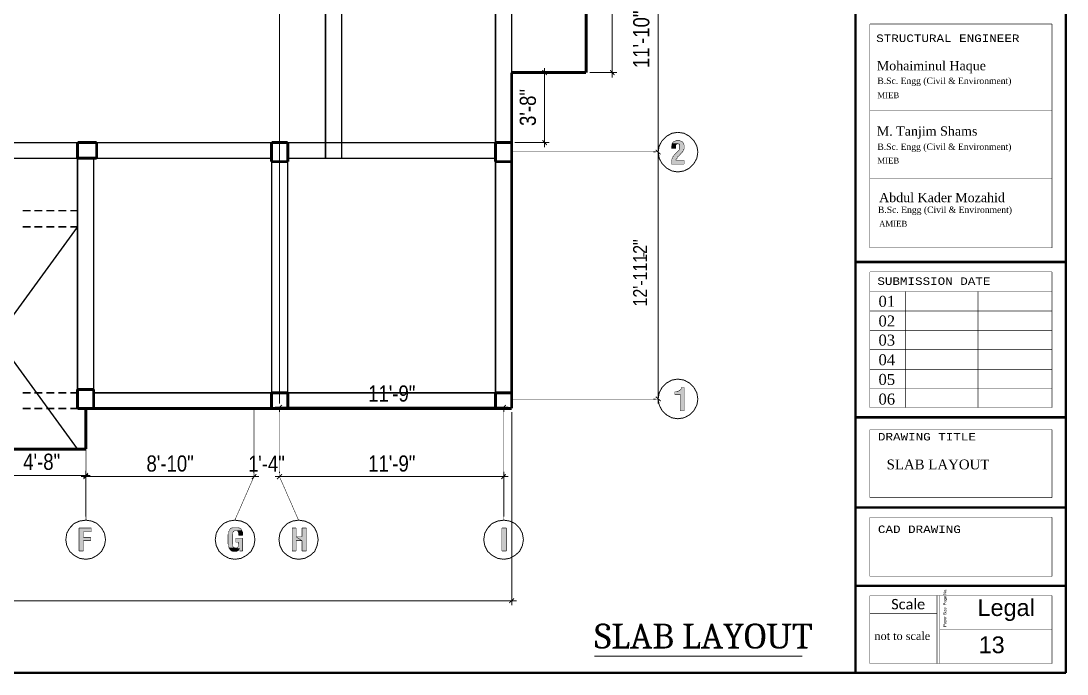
# Model space of a CAD drawing. Header units: millimetres. Extents: x 5 to 350, y 3 to 213.
# Drawn here: x 169.7 to 350.5, y 2.9 to 115.9 of the extents above; entities that cross this region are included whole.
import ezdxf

# ---------------------------------------------------------------- set-up
doc = ezdxf.new("R2010")
doc.units = ezdxf.units.MM
for name, color, linetype in [('H', 251, 'Continuous'), ('P', 255, 'Continuous'), ('T', 255, 'Continuous')]:
    doc.layers.add(name, color=color, linetype=linetype)
doc.styles.get("Standard").update_dxf_attribs({"font": 'arial.ttf'})

msp = doc.modelspace()

# ---------------------------------------------------------------- hatches: boundary and pattern name
at = {"layer": 'H', "linetype": 'Continuous'}
for points in [[(282.116, 91.105), (282.116, 91.616), (282.187, 91.687), (282.187, 91.952), (282.275, 92.11), (282.363, 92.198), (282.363, 92.375), (282.54, 92.534), (282.54, 92.622), (283.457, 93.557), (283.457, 93.645), (283.545, 93.733), (283.545, 94.403), (283.457, 94.492), (283.457, 94.58), (283.386, 94.58), (283.21, 94.65), (282.275, 94.65), (282.275, 94.738), (282.363, 94.827), (282.363, 94.915), (282.452, 94.915), (282.61, 95.074), (282.787, 95.074), (282.875, 95.162), (283.545, 95.162), (283.722, 95.074), (283.88, 95.074), (284.145, 94.827), (284.145, 94.738), (284.233, 94.65), (284.233, 94.58), (284.304, 94.492), (284.304, 93.733), (284.233, 93.645), (284.233, 93.557), (284.145, 93.468), (284.145, 93.38), (284.057, 93.31), (284.057, 93.222), (283.633, 92.798), (283.633, 92.71), (283.545, 92.71), (283.457, 92.534), (283.298, 92.463), (283.122, 92.287), (283.122, 92.11), (283.034, 92.04), (282.963, 92.04), (282.963, 91.952), (282.875, 91.863), (282.875, 91.775), (284.304, 91.775), (284.304, 91.105), (282.116, 91.105)], [(282.116, 93.804), (282.116, 94.227), (282.187, 94.315), (282.187, 94.58), (282.275, 94.65), (283.21, 94.65), (283.122, 94.58), (283.034, 94.58), (282.875, 94.403), (282.875, 93.804), (282.116, 93.804)], [(283.633, 48.436), (283.633, 51.312), (282.698, 51.312), (282.698, 51.735), (282.963, 51.735), (283.122, 51.823), (283.298, 51.823), (283.386, 51.894), (283.457, 51.894), (283.457, 51.982), (283.545, 51.982), (283.81, 52.246), (283.81, 52.493), (284.304, 52.493), (284.304, 48.436), (283.633, 48.436)], [(179.74, 24.218), (179.74, 28.187), (181.857, 28.187), (181.857, 27.517), (180.516, 27.517), (180.516, 26.582), (181.786, 26.582), (181.786, 26), (180.516, 26), (180.516, 24.218), (179.74, 24.218)], [(205.652, 24.73), (205.652, 24.888), (205.564, 24.977), (205.564, 25.312), (205.493, 25.4), (205.493, 27.093), (205.564, 27.182), (205.564, 27.517), (205.652, 27.605), (205.652, 27.693), (205.74, 27.764), (205.74, 27.852), (205.828, 27.94), (205.828, 28.028), (205.916, 28.028), (206.075, 28.187), (206.252, 28.187), (206.34, 28.275), (207.257, 28.275), (207.345, 28.187), (207.522, 28.187), (207.68, 28.028), (207.768, 28.028), (207.768, 27.94), (207.857, 27.852), (207.857, 27.764), (206.834, 27.693), (206.587, 27.693), (206.498, 27.605), (206.41, 27.605), (206.41, 27.517), (206.34, 27.428), (206.34, 27.182), (206.252, 27.005), (206.252, 25.4), (206.34, 25.312), (206.34, 24.977), (206.498, 24.8), (206.587, 24.8), (206.675, 24.73), (205.652, 24.73)], [(207.345, 26.917), (207.345, 27.34), (207.257, 27.428), (207.257, 27.517), (207.186, 27.517), (207.186, 27.605), (207.098, 27.693), (206.834, 27.693), (207.857, 27.764), (207.945, 27.693), (207.945, 27.605), (208.033, 27.517), (208.033, 26.917), (207.345, 26.917)], [(216.57, 24.218), (216.57, 28.187), (217.258, 28.187), (217.258, 26.67), (218.264, 26), (217.258, 26), (217.258, 24.218), (216.57, 24.218)], [(218.264, 24.218), (218.264, 26), (217.258, 26.67), (218.264, 26.67), (218.264, 28.187), (219.04, 28.187), (219.04, 24.218), (218.264, 24.218)], [(252.818, 24.218), (252.818, 28.187), (253.577, 28.187), (253.577, 24.218), (252.818, 24.218)], [(207.522, 24.218), (207.522, 24.642), (205.652, 24.73), (207.01, 24.73), (207.257, 24.977), (207.257, 25.224), (207.345, 25.4), (207.345, 25.735), (206.834, 25.735), (206.834, 26.423), (208.033, 26.423), (208.033, 24.218), (207.522, 24.218)], [(206.34, 24.13), (206.163, 24.218), (206.075, 24.218), (205.987, 24.306), (205.916, 24.306), (205.916, 24.377), (205.74, 24.553), (205.74, 24.642), (205.652, 24.73), (207.522, 24.642), (207.345, 24.465), (207.345, 24.377), (207.186, 24.218), (207.098, 24.218), (207.01, 24.13), (206.34, 24.13)]]:
    msp.add_hatch(color=256, dxfattribs=at).paths.add_polyline_path(points)

# ---------------------------------------------------------------- linework, layer by layer
at = {"layer": 'P'}
for points, const_width in [([(313.937, 3.14), (313.937, 212.513)], 0.423), ([(313.937, 3.14), (313.937, 212.513)], 0.423), ([(350.273, 212.513), (350.273, 3.14)], 0.423), ([(350.273, 212.513), (350.273, 3.14)], 0.423), ([(214.383, 49.706), (214.383, 191.258)], 0.169), ([(313.937, 3.14), (313.937, 185.085)], 0.085), ([(313.937, 3.14), (313.937, 185.085)], 0.085), ([(350.273, 185.085), (350.273, 3.14)], 0.085), ([(350.273, 185.085), (350.273, 3.14)], 0.085), ([(222.338, 133.262), (222.338, 92.11)], 0.254), ([(225.125, 133.262), (225.125, 92.11)], 0.254), ([(267.37, 131.904), (267.37, 106.927)], 0.508), ([(271.868, 132.68), (271.868, 106.08)], 0.169), ([(279.823, 92.375), (279.823, 133.015)], 0.169), ([(251.707, 94.827), (251.707, 130.563)], 0.254), ([(254.512, 94.827), (254.512, 130.563)], 0.254), ([(347.892, 115.323), (316.406, 115.323)], 0.085), ([(316.406, 115.323), (347.892, 115.323)], 0.085), ([(316.406, 76.623), (316.406, 115.323)], 0.085), ([(316.406, 76.623), (316.406, 115.323)], 0.085), ([(316.406, 76.623), (316.406, 115.323)], 0.085), ([(347.892, 115.323), (347.892, 115.323)], 0.085), ([(347.892, 76.623), (347.892, 115.323)], 0.085), ([(347.892, 76.623), (347.892, 115.323)], 0.085), ([(347.892, 115.323), (347.892, 76.623)], 0.085), ([(267.37, 106.927), (254.512, 106.927)], 0.508), ([(254.512, 106.927), (254.512, 48.86)], 0.508), ([(255.023, 106.927), (261.02, 106.927)], 0.169), ([(260.597, 106.504), (259.838, 107.35)], 0.169), ([(260.174, 93.98), (260.174, 107.703)], 0.169), ([(267.97, 106.927), (272.715, 106.927)], 0.169), ([(271.533, 107.35), (272.292, 106.504)], 0.169), ([(347.892, 100.418), (316.406, 100.418)], 0.085), ([(281.27, 95.92), (280.494, 95.162)], 0.169), ([(282.187, 96.432), (281.27, 95.92)], 0.169), ([(283.21, 96.608), (282.187, 96.432)], 0.169), ([(284.304, 96.432), (283.21, 96.608)], 0.169), ([(285.238, 95.92), (284.304, 96.432)], 0.169), ([(285.997, 95.162), (285.238, 95.92)], 0.169), ([(151.553, 94.827), (179.493, 94.827)], 0.254), ([(179.493, 92.11), (179.493, 94.827)], 0.508), ([(179.493, 94.827), (182.792, 94.827)], 0.508), ([(182.792, 94.827), (182.792, 92.11)], 0.508), ([(182.792, 94.827), (213.025, 94.827)], 0.254), ([(213.025, 94.827), (215.812, 94.827)], 0.508), ([(213.025, 91.528), (213.025, 94.827)], 0.508), ([(213.025, 94.827), (213.025, 94.827)], 0.508), ([(215.812, 94.827), (215.812, 91.528)], 0.508), ([(215.812, 94.827), (251.707, 94.827)], 0.254), ([(251.707, 94.827), (254.512, 94.827)], 0.508), ([(251.707, 91.528), (251.707, 94.827)], 0.508), ([(251.707, 94.827), (251.707, 94.827)], 0.508), ([(254.512, 94.827), (254.512, 91.528)], 0.508), ([(255.023, 94.827), (261.02, 94.827)], 0.169), ([(259.838, 95.25), (260.597, 94.403)], 0.169), ([(280, 94.227), (279.823, 93.222)], 0.169), ([(279.823, 49.706), (279.823, 93.98)], 0.169), ([(280.494, 95.162), (280, 94.227)], 0.169), ([(282.187, 94.315), (282.116, 94.227)], 0.085), ([(282.116, 94.227), (282.116, 94.068)], 0.085), ([(282.116, 94.068), (282.116, 93.98)], 0.085), ([(282.116, 93.98), (282.116, 93.892)], 0.085), ([(282.275, 94.65), (282.187, 94.58)], 0.085), ([(282.187, 94.58), (282.187, 94.403)], 0.085), ([(282.187, 94.403), (282.187, 94.315)], 0.085), ([(282.363, 94.827), (282.275, 94.738)], 0.085), ([(282.275, 94.738), (282.275, 94.65)], 0.085), ([(283.21, 94.65), (282.275, 94.65)], 0.085), ([(282.275, 94.65), (283.21, 94.65)], 0.085), ([(282.452, 94.915), (282.363, 94.915)], 0.085), ([(282.363, 94.915), (282.363, 94.827)], 0.085), ([(282.54, 95.003), (282.452, 94.915)], 0.085), ([(282.61, 95.074), (282.54, 95.003)], 0.085), ([(282.698, 95.074), (282.61, 95.074)], 0.085), ([(282.787, 95.074), (282.698, 95.074)], 0.085), ([(282.875, 95.162), (282.787, 95.074)], 0.085), ([(283.034, 95.162), (282.875, 95.162)], 0.085), ([(282.875, 94.403), (282.963, 94.492)], 0.085), ([(282.875, 94.315), (282.875, 94.403)], 0.085), ([(282.875, 94.227), (282.875, 94.315)], 0.085), ([(282.875, 94.068), (282.875, 94.227)], 0.085), ([(282.875, 93.98), (282.875, 94.068)], 0.085), ([(282.875, 93.892), (282.875, 93.98)], 0.085), ([(282.963, 94.492), (283.034, 94.58)], 0.085), ([(283.122, 95.162), (283.034, 95.162)], 0.085), ([(283.034, 94.58), (283.122, 94.58)], 0.085), ([(283.21, 95.162), (283.122, 95.162)], 0.085), ([(283.122, 94.58), (283.21, 94.65)], 0.085), ([(283.386, 95.162), (283.21, 95.162)], 0.085), ([(283.21, 94.65), (283.386, 94.58)], 0.085), ([(283.457, 95.162), (283.386, 95.162)], 0.085), ([(283.386, 94.58), (283.457, 94.58)], 0.085), ([(283.545, 95.162), (283.457, 95.162)], 0.085), ([(283.457, 94.58), (283.457, 94.492)], 0.085), ([(283.457, 94.492), (283.545, 94.403)], 0.085), ([(283.722, 95.074), (283.545, 95.162)], 0.085), ([(283.545, 94.403), (283.545, 94.315)], 0.085), ([(283.545, 94.315), (283.545, 94.227)], 0.085), ([(283.545, 94.227), (283.545, 94.156)], 0.085), ([(283.545, 94.156), (283.545, 93.98)], 0.085), ([(283.545, 93.98), (283.545, 93.892)], 0.085), ([(283.81, 95.074), (283.722, 95.074)], 0.085), ([(283.88, 95.074), (283.81, 95.074)], 0.085), ([(283.968, 95.003), (283.88, 95.074)], 0.085), ([(284.057, 94.915), (283.968, 95.003)], 0.085), ([(284.145, 94.827), (284.057, 94.915)], 0.085), ([(284.145, 94.738), (284.145, 94.827)], 0.085), ([(284.233, 94.65), (284.145, 94.738)], 0.085), ([(284.233, 94.58), (284.233, 94.65)], 0.085), ([(284.304, 94.492), (284.233, 94.58)], 0.085), ([(284.304, 94.403), (284.304, 94.492)], 0.085), ([(284.304, 94.315), (284.304, 94.403)], 0.085), ([(284.304, 94.156), (284.304, 94.315)], 0.085), ([(284.304, 94.068), (284.304, 94.156)], 0.085), ([(284.304, 93.892), (284.304, 94.068)], 0.085), ([(286.508, 94.227), (285.997, 95.162)], 0.169), ([(286.685, 93.222), (286.508, 94.227)], 0.169), ([(151.553, 92.11), (179.493, 92.11)], 0.254), ([(182.792, 92.11), (179.493, 92.11)], 0.508), ([(179.493, 92.11), (179.493, 92.11)], 0.508), ([(179.493, 52.158), (179.493, 92.11)], 0.254), ([(182.28, 52.158), (182.28, 92.11)], 0.254), ([(182.792, 92.11), (213.025, 92.11)], 0.254), ([(215.812, 92.11), (251.707, 92.11)], 0.254), ([(254.512, 93.222), (279.912, 93.222)], 0.085), ([(279.312, 93.222), (278.977, 93.222)], 0.169), ([(279.4, 93.222), (278.977, 93.222)], 0.169), ([(280.247, 92.798), (279.4, 93.557)], 0.169), ([(279.4, 93.557), (280.247, 92.798)], 0.169), ([(279.823, 93.222), (280, 92.11)], 0.169), ([(282.116, 93.892), (282.116, 93.804)], 0.085), ([(282.116, 93.804), (282.875, 93.804)], 0.085), ([(282.363, 92.198), (282.275, 92.11)], 0.085), ([(282.452, 92.463), (282.363, 92.375)], 0.085), ([(282.363, 92.375), (282.363, 92.198)], 0.085), ([(282.54, 92.534), (282.452, 92.463)], 0.085), ([(282.61, 92.71), (282.54, 92.622)], 0.085), ([(282.54, 92.622), (282.54, 92.534)], 0.085), ([(282.698, 92.798), (282.61, 92.71)], 0.085), ([(282.787, 92.886), (282.698, 92.798)], 0.085), ([(282.875, 92.957), (282.787, 92.886)], 0.085), ([(282.875, 93.804), (282.875, 93.892)], 0.085), ([(282.963, 93.045), (282.875, 92.957)], 0.085), ([(283.034, 93.133), (282.963, 93.045)], 0.085), ([(283.122, 93.222), (283.034, 93.133)], 0.085), ([(283.21, 93.31), (283.122, 93.222)], 0.085), ([(283.122, 92.287), (283.21, 92.375)], 0.085), ([(283.122, 92.11), (283.122, 92.287)], 0.085), ([(283.298, 93.38), (283.21, 93.31)], 0.085), ([(283.21, 92.375), (283.298, 92.463)], 0.085), ([(283.386, 93.468), (283.298, 93.38)], 0.085), ([(283.298, 92.463), (283.457, 92.534)], 0.085), ([(283.457, 93.557), (283.386, 93.468)], 0.085), ([(283.545, 93.733), (283.457, 93.645)], 0.085), ([(283.457, 93.645), (283.457, 93.557)], 0.085), ([(283.457, 92.534), (283.545, 92.71)], 0.085), ([(283.545, 93.892), (283.545, 93.804)], 0.085), ([(283.545, 93.804), (283.545, 93.733)], 0.085), ([(283.545, 92.71), (283.633, 92.71)], 0.085), ([(283.633, 92.798), (283.722, 92.886)], 0.085), ([(283.633, 92.71), (283.633, 92.798)], 0.085), ([(283.722, 92.886), (283.81, 92.957)], 0.085), ([(283.81, 92.957), (283.88, 93.045)], 0.085), ([(283.88, 93.045), (283.968, 93.133)], 0.085), ([(283.968, 93.133), (284.057, 93.222)], 0.085), ([(284.057, 93.31), (284.145, 93.38)], 0.085), ([(284.057, 93.222), (284.057, 93.31)], 0.085), ([(284.145, 93.468), (284.233, 93.557)], 0.085), ([(284.145, 93.38), (284.145, 93.468)], 0.085), ([(284.233, 93.645), (284.304, 93.733)], 0.085), ([(284.233, 93.557), (284.233, 93.645)], 0.085), ([(284.304, 93.804), (284.304, 93.892)], 0.085), ([(284.304, 93.733), (284.304, 93.804)], 0.085), ([(286.508, 92.11), (286.685, 93.222)], 0.169), ([(286.685, 93.222), (286.685, 93.222)], 0.169), ([(215.812, 91.528), (213.025, 91.528)], 0.508), ([(213.025, 51.558), (213.025, 91.528)], 0.254), ([(215.812, 51.558), (215.812, 91.528)], 0.254), ([(254.512, 91.528), (251.707, 91.528)], 0.508), ([(251.707, 51.558), (251.707, 91.528)], 0.254), ([(254.512, 51.558), (254.512, 91.528)], 0.254), ([(280, 92.11), (280.494, 91.193)], 0.169), ([(280.494, 91.193), (281.27, 90.417)], 0.169), ([(281.27, 90.417), (282.187, 89.923)], 0.169), ([(282.187, 91.687), (282.116, 91.616)], 0.085), ([(282.116, 91.616), (282.116, 91.44)], 0.085), ([(282.116, 91.44), (282.116, 91.352)], 0.085), ([(282.116, 91.352), (282.116, 91.264)], 0.085), ([(282.116, 91.264), (282.116, 91.193)], 0.085), ([(282.116, 91.193), (282.116, 91.105)], 0.085), ([(282.116, 91.105), (284.304, 91.105)], 0.085), ([(282.275, 92.11), (282.187, 91.952)], 0.085), ([(282.187, 91.952), (282.187, 91.863)], 0.085), ([(282.187, 91.863), (282.187, 91.775)], 0.085), ([(282.187, 91.775), (282.187, 91.687)], 0.085), ([(282.875, 91.863), (282.963, 91.952)], 0.085), ([(282.875, 91.775), (282.875, 91.863)], 0.085), ([(284.304, 91.775), (282.875, 91.775)], 0.085), ([(282.963, 91.952), (282.963, 92.04)], 0.085), ([(282.963, 92.04), (283.034, 92.04)], 0.085), ([(283.034, 92.04), (283.122, 92.11)], 0.085), ([(284.304, 89.923), (285.238, 90.417)], 0.169), ([(284.304, 91.105), (284.304, 91.775)], 0.085), ([(285.238, 90.417), (285.997, 91.193)], 0.169), ([(285.997, 91.193), (286.508, 92.11)], 0.169), ([(282.187, 89.923), (283.21, 89.747)], 0.169), ([(283.21, 89.747), (284.304, 89.923)], 0.169), ([(347.892, 88.565), (316.406, 88.565)], 0.085), ([(170.004, 83.062), (171.362, 83.062)], 0.254), ([(172.05, 83.062), (173.39, 83.062)], 0.254), ([(174.078, 83.062), (175.507, 83.062)], 0.254), ([(176.195, 83.062), (177.553, 83.062)], 0.254), ([(178.223, 83.062), (179.493, 83.062)], 0.254), ([(151.553, 80.257), (179.493, 41.822)], 0.254), ([(179.493, 80.257), (151.553, 41.822)], 0.254), ([(170.004, 80.257), (171.362, 80.257)], 0.254), ([(172.05, 80.257), (173.39, 80.257)], 0.254), ([(174.078, 80.257), (175.507, 80.257)], 0.254), ([(176.195, 80.257), (177.553, 80.257)], 0.254), ([(178.223, 80.257), (179.493, 80.257)], 0.254), ([(277.372, 75.106), (277.372, 75.865)], 0.169), ([(347.892, 76.623), (316.406, 76.623)], 0.085), ([(316.406, 76.623), (347.892, 76.623)], 0.085), ([(347.892, 76.623), (316.406, 76.623)], 0.085), ([(347.892, 76.623), (316.406, 76.623)], 0.085), ([(316.406, 76.623), (347.892, 76.623)], 0.085), ([(347.892, 76.623), (316.406, 76.623)], 0.085), ([(316.406, 76.623), (347.892, 76.623)], 0.085), ([(347.892, 76.623), (316.406, 76.623)], 0.085), ([(347.892, 76.623), (316.406, 76.623)], 0.085), ([(316.406, 76.623), (347.892, 76.623)], 0.085), ([(347.892, 76.623), (316.406, 76.623)], 0.085), ([(316.406, 76.623), (347.892, 76.623)], 0.085), ([(347.892, 76.623), (316.406, 76.623)], 0.085), ([(347.892, 76.623), (316.406, 76.623)], 0.085), ([(316.406, 76.623), (347.892, 76.623)], 0.085), ([(347.892, 76.623), (347.892, 76.623)], 0.085), ([(347.892, 76.623), (347.892, 76.623)], 0.085), ([(313.937, 74.172), (350.273, 74.172)], 0.423), ([(316.406, 49.018), (316.406, 72.478)], 0.085), ([(316.406, 72.478), (347.892, 72.478)], 0.085), ([(347.892, 72.478), (347.892, 49.018)], 0.085), ([(347.892, 72.478), (347.892, 72.478)], 0.085), ([(347.892, 69.092), (316.406, 69.092)], 0.085), ([(347.892, 69.092), (316.406, 69.092)], 0.085), ([(322.58, 69.092), (322.58, 49.018)], 0.085), ([(335.104, 69.092), (335.104, 49.018)], 0.085), ([(347.892, 65.705), (316.406, 65.705)], 0.085), ([(347.892, 62.318), (316.406, 62.318)], 0.085), ([(347.892, 59.02), (316.406, 59.02)], 0.085), ([(347.892, 55.633), (316.406, 55.633)], 0.085), ([(280.494, 52.493), (280, 51.558)], 0.169), ([(281.27, 53.252), (280.494, 52.493)], 0.169), ([(282.187, 53.763), (281.27, 53.252)], 0.169), ([(283.21, 53.94), (282.187, 53.763)], 0.169), ([(284.304, 53.763), (283.21, 53.94)], 0.169), ([(284.304, 52.493), (283.81, 52.493)], 0.085), ([(283.81, 52.493), (283.81, 52.317)], 0.085), ([(285.238, 53.252), (284.304, 53.763)], 0.169), ([(284.304, 48.436), (284.304, 52.493)], 0.085), ([(285.997, 52.493), (285.238, 53.252)], 0.169), ([(286.508, 51.558), (285.997, 52.493)], 0.169), ([(170.004, 51.558), (171.362, 51.558)], 0.254), ([(172.05, 51.558), (173.39, 51.558)], 0.254), ([(174.078, 51.558), (175.507, 51.558)], 0.254), ([(176.195, 51.558), (177.553, 51.558)], 0.254), ([(178.223, 51.558), (179.493, 51.558)], 0.254), ([(182.28, 52.158), (179.493, 52.158)], 0.508), ([(179.493, 52.158), (179.493, 48.86)], 0.508), ([(182.28, 48.86), (182.28, 52.158)], 0.508), ([(182.28, 51.558), (213.025, 51.558)], 0.254), ([(215.812, 51.558), (213.025, 51.558)], 0.508), ([(213.025, 51.558), (213.025, 48.86)], 0.508), ([(215.812, 48.86), (215.812, 51.558)], 0.508), ([(215.812, 51.558), (251.707, 51.558)], 0.254), ([(254.512, 51.558), (251.707, 51.558)], 0.508), ([(251.707, 51.558), (251.707, 48.86)], 0.508), ([(254.512, 48.86), (254.512, 51.558)], 0.508), ([(279.4, 50.888), (280.247, 50.13)], 0.169), ([(280, 51.558), (279.823, 50.465)], 0.169), ([(282.875, 51.735), (282.698, 51.735)], 0.085), ([(282.698, 51.735), (282.698, 51.312)], 0.085), ([(282.698, 51.312), (283.633, 51.312)], 0.085), ([(282.963, 51.735), (282.875, 51.735)], 0.085), ([(283.122, 51.823), (282.963, 51.735)], 0.085), ([(283.21, 51.823), (283.122, 51.823)], 0.085), ([(283.298, 51.823), (283.21, 51.823)], 0.085), ([(283.386, 51.894), (283.298, 51.823)], 0.085), ([(283.457, 51.894), (283.386, 51.894)], 0.085), ([(283.545, 51.982), (283.457, 51.982)], 0.085), ([(283.457, 51.982), (283.457, 51.894)], 0.085), ([(283.633, 52.07), (283.545, 51.982)], 0.085), ([(283.722, 52.158), (283.633, 52.07)], 0.085), ([(283.633, 51.312), (283.633, 48.436)], 0.085), ([(283.81, 52.246), (283.722, 52.158)], 0.085), ([(283.81, 52.317), (283.81, 52.246)], 0.085), ([(286.685, 50.465), (286.508, 51.558)], 0.169), ([(347.892, 52.246), (316.406, 52.246)], 0.085), ([(170.004, 48.86), (171.362, 48.86)], 0.254), ([(172.05, 48.86), (173.39, 48.86)], 0.254), ([(174.078, 48.86), (175.507, 48.86)], 0.254), ([(176.195, 48.86), (177.553, 48.86)], 0.254), ([(178.223, 48.86), (179.493, 48.86)], 0.254), ([(179.493, 48.86), (182.28, 48.86)], 0.508), ([(179.493, 48.86), (179.493, 48.86)], 0.508), ([(254.512, 48.86), (180.94, 48.86)], 0.508), ([(180.94, 48.86), (180.94, 41.822)], 0.508), ([(180.94, 29.545), (180.94, 49.107)], 0.085), ([(182.28, 48.86), (213.025, 48.86)], 0.254), ([(209.973, 37.077), (209.973, 49.107)], 0.085), ([(213.025, 48.86), (215.812, 48.86)], 0.508), ([(213.025, 48.86), (213.025, 48.86)], 0.508), ([(213.607, 49.107), (253.912, 49.107)], 0.169), ([(214.806, 49.442), (213.96, 48.683)], 0.169), ([(214.383, 37.077), (214.383, 49.107)], 0.085), ([(215.812, 48.86), (251.707, 48.86)], 0.254), ([(251.707, 48.86), (254.512, 48.86)], 0.508), ([(251.707, 48.86), (251.707, 48.86)], 0.508), ([(252.73, 48.683), (253.488, 49.442)], 0.169), ([(253.153, 29.545), (253.153, 49.107)], 0.085), ([(254.512, 50.465), (279.912, 50.465)], 0.085), ([(279.4, 50.465), (278.977, 50.465)], 0.169), ([(279.823, 50.465), (280, 49.442)], 0.169), ([(280, 49.442), (280.494, 48.507)], 0.169), ([(285.997, 48.507), (286.508, 49.442)], 0.169), ([(286.508, 49.442), (286.685, 50.465)], 0.169), ([(286.685, 50.465), (286.685, 50.465)], 0.169), ([(347.892, 49.018), (316.406, 49.018)], 0.085), ([(214.383, 48.595), (214.383, 48.26)], 0.169), ([(253.153, 48.595), (253.153, 48.26)], 0.169), ([(254.512, 48.26), (254.512, 14.817)], 0.169), ([(280.494, 48.507), (281.27, 47.748)], 0.169), ([(281.27, 47.748), (282.187, 47.237)], 0.169), ([(282.187, 47.237), (283.21, 47.078)], 0.169), ([(283.21, 47.078), (284.304, 47.237)], 0.169), ([(283.633, 48.436), (284.304, 48.436)], 0.085), ([(284.304, 47.237), (285.238, 47.748)], 0.169), ([(285.238, 47.748), (285.997, 48.507)], 0.169), ([(313.937, 47.325), (350.273, 47.325)], 0.423), ([(316.406, 45.208), (347.892, 45.208)], 0.085), ([(347.892, 45.208), (316.406, 45.208)], 0.085), ([(316.406, 45.208), (316.406, 45.208)], 0.085), ([(316.406, 33.443), (316.406, 45.208)], 0.085), ([(316.406, 45.208), (347.892, 45.208)], 0.085), ([(347.892, 45.208), (316.406, 45.208)], 0.085), ([(347.892, 33.443), (347.892, 45.208)], 0.085), ([(180.94, 41.822), (150.107, 41.822)], 0.508), ([(180.94, 30.145), (180.94, 38.1)], 0.169), ([(180.94, 30.145), (180.94, 37.924)], 0.169), ([(209.973, 37.677), (209.973, 37.924)], 0.169), ([(209.973, 37.677), (209.973, 37.924)], 0.169), ([(214.383, 37.677), (214.383, 37.924)], 0.169), ([(214.383, 37.677), (214.383, 37.924)], 0.169), ([(253.153, 30.145), (253.153, 37.924)], 0.169), ([(164.677, 37.253), (181.698, 37.253)], 0.169), ([(180.093, 37.077), (210.82, 37.077)], 0.169), ([(180.516, 36.83), (181.275, 37.677)], 0.169), ([(181.275, 37.5), (180.516, 36.654)], 0.169), ([(209.973, 37.077), (206.675, 29.545)], 0.085), ([(209.973, 37.077), (209.215, 37.077)], 0.169), ([(209.638, 36.654), (210.397, 37.5)], 0.169), ([(209.638, 36.654), (210.397, 37.5)], 0.169), ([(213.607, 37.077), (253.912, 37.077)], 0.169), ([(214.806, 37.5), (213.96, 36.654)], 0.169), ([(214.806, 37.5), (213.96, 36.654)], 0.169), ([(214.383, 37.077), (215.23, 37.077)], 0.169), ([(214.383, 37.077), (217.682, 29.545)], 0.085), ([(252.73, 36.654), (253.488, 37.5)], 0.169), ([(316.406, 33.443), (347.892, 33.443)], 0.085), ([(347.892, 33.443), (316.406, 33.443)], 0.085), ([(313.937, 31.75), (350.273, 31.75)], 0.423), ([(178.894, 28.963), (178.135, 28.187)], 0.169), ([(179.828, 29.386), (178.894, 28.963)], 0.169), ([(180.94, 29.545), (179.828, 29.386)], 0.169), ([(181.945, 29.386), (180.94, 29.545)], 0.169), ([(182.88, 28.963), (181.945, 29.386)], 0.169), ([(183.638, 28.187), (182.88, 28.963)], 0.169), ([(204.717, 28.963), (203.958, 28.187)], 0.169), ([(205.652, 29.386), (204.717, 28.963)], 0.169), ([(206.675, 29.545), (205.652, 29.386)], 0.169), ([(207.768, 29.386), (206.675, 29.545)], 0.169), ([(208.703, 28.963), (207.768, 29.386)], 0.169), ([(209.462, 28.187), (208.703, 28.963)], 0.169), ([(215.724, 28.963), (214.965, 28.187)], 0.169), ([(216.658, 29.386), (215.724, 28.963)], 0.169), ([(217.682, 29.545), (216.658, 29.386)], 0.169), ([(218.775, 29.386), (217.682, 29.545)], 0.169), ([(219.71, 28.963), (218.775, 29.386)], 0.169), ([(220.468, 28.187), (219.71, 28.963)], 0.169), ([(251.125, 28.963), (250.366, 28.187)], 0.169), ([(252.06, 29.386), (251.125, 28.963)], 0.169), ([(253.153, 29.545), (252.06, 29.386)], 0.169), ([(254.176, 29.386), (253.153, 29.545)], 0.169), ([(255.094, 28.963), (254.176, 29.386)], 0.169), ([(255.87, 28.187), (255.094, 28.963)], 0.169), ([(347.892, 30.057), (316.406, 30.057)], 0.085), ([(316.406, 19.808), (316.406, 30.057)], 0.085), ([(316.406, 30.057), (347.892, 30.057)], 0.085), ([(347.892, 30.057), (347.892, 19.808)], 0.085), ([(347.892, 30.057), (347.892, 30.057)], 0.085), ([(177.624, 27.27), (177.465, 26.158)], 0.169), ([(178.135, 28.187), (177.624, 27.27)], 0.169), ([(181.857, 28.187), (179.74, 28.187)], 0.085), ([(179.74, 28.187), (179.74, 24.218)], 0.085), ([(180.516, 26.582), (180.516, 27.517)], 0.085), ([(180.516, 27.517), (181.857, 27.517)], 0.085), ([(181.857, 27.517), (181.857, 28.187)], 0.085), ([(184.15, 27.27), (183.638, 28.187)], 0.169), ([(184.326, 26.158), (184.15, 27.27)], 0.169), ([(203.447, 27.27), (203.288, 26.158)], 0.169), ([(203.958, 28.187), (203.447, 27.27)], 0.169), ([(205.564, 27.182), (205.493, 27.093)], 0.085), ([(205.493, 27.093), (205.493, 27.005)], 0.085), ([(205.652, 27.605), (205.564, 27.517)], 0.085), ([(205.564, 27.517), (205.564, 27.428)], 0.085), ([(205.564, 27.428), (205.564, 27.27)], 0.085), ([(205.564, 27.27), (205.564, 27.182)], 0.085), ([(205.74, 27.764), (205.652, 27.693)], 0.085), ([(205.652, 27.693), (205.652, 27.605)], 0.085), ([(205.828, 27.94), (205.74, 27.852)], 0.085), ([(205.74, 27.852), (205.74, 27.764)], 0.085), ([(205.916, 28.028), (205.828, 28.028)], 0.085), ([(205.828, 28.028), (205.828, 27.94)], 0.085), ([(205.987, 28.116), (205.916, 28.028)], 0.085), ([(206.075, 28.187), (205.987, 28.116)], 0.085), ([(206.163, 28.187), (206.075, 28.187)], 0.085), ([(206.252, 28.187), (206.163, 28.187)], 0.085), ([(206.34, 28.275), (206.252, 28.187)], 0.085), ([(206.252, 27.005), (206.34, 27.182)], 0.085), ([(206.41, 28.275), (206.34, 28.275)], 0.085), ([(206.34, 27.428), (206.41, 27.517)], 0.085), ([(206.34, 27.34), (206.34, 27.428)], 0.085), ([(206.34, 27.27), (206.34, 27.34)], 0.085), ([(206.34, 27.182), (206.34, 27.27)], 0.085), ([(206.498, 28.275), (206.41, 28.275)], 0.085), ([(206.41, 27.517), (206.41, 27.605)], 0.085), ([(206.41, 27.605), (206.498, 27.605)], 0.085), ([(206.675, 28.275), (206.498, 28.275)], 0.085), ([(206.498, 27.605), (206.587, 27.693)], 0.085), ([(206.587, 27.693), (206.675, 27.693)], 0.085), ([(206.763, 28.275), (206.675, 28.275)], 0.085), ([(206.675, 27.693), (206.834, 27.693)], 0.085), ([(206.922, 28.275), (206.763, 28.275)], 0.085), ([(207.857, 27.764), (206.834, 27.693)], 0.085), ([(206.834, 27.693), (207.857, 27.764)], 0.085), ([(206.834, 27.693), (207.01, 27.693)], 0.085), ([(207.01, 28.275), (206.922, 28.275)], 0.085), ([(207.186, 28.275), (207.01, 28.275)], 0.085), ([(207.01, 27.693), (207.098, 27.693)], 0.085), ([(207.098, 27.693), (207.186, 27.605)], 0.085), ([(207.257, 28.275), (207.186, 28.275)], 0.085), ([(207.186, 27.605), (207.186, 27.517)], 0.085), ([(207.186, 27.517), (207.257, 27.517)], 0.085), ([(207.345, 28.187), (207.257, 28.275)], 0.085), ([(207.257, 27.517), (207.257, 27.428)], 0.085), ([(207.257, 27.428), (207.345, 27.34)], 0.085), ([(207.433, 28.187), (207.345, 28.187)], 0.085), ([(207.345, 27.34), (207.345, 27.27)], 0.085), ([(207.345, 27.27), (207.345, 27.093)], 0.085), ([(207.345, 27.093), (207.345, 27.005)], 0.085), ([(207.522, 28.187), (207.433, 28.187)], 0.085), ([(207.61, 28.116), (207.522, 28.187)], 0.085), ([(207.68, 28.028), (207.61, 28.116)], 0.085), ([(207.768, 28.028), (207.68, 28.028)], 0.085), ([(207.768, 27.94), (207.768, 28.028)], 0.085), ([(207.857, 27.852), (207.768, 27.94)], 0.085), ([(207.857, 27.764), (207.857, 27.852)], 0.085), ([(207.945, 27.693), (207.857, 27.764)], 0.085), ([(207.945, 27.605), (207.945, 27.693)], 0.085), ([(208.033, 27.517), (207.945, 27.605)], 0.085), ([(208.033, 27.428), (208.033, 27.517)], 0.085), ([(208.033, 27.27), (208.033, 27.428)], 0.085), ([(208.033, 27.182), (208.033, 27.27)], 0.085), ([(208.033, 27.093), (208.033, 27.182)], 0.085), ([(208.033, 26.917), (208.033, 27.093)], 0.085), ([(209.973, 27.27), (209.462, 28.187)], 0.169), ([(210.15, 26.158), (209.973, 27.27)], 0.169), ([(214.454, 27.27), (214.295, 26.158)], 0.169), ([(214.965, 28.187), (214.454, 27.27)], 0.169), ([(217.258, 28.187), (216.57, 28.187)], 0.085), ([(216.57, 28.187), (216.57, 24.218)], 0.085), ([(217.258, 26.67), (217.258, 28.187)], 0.085), ([(219.04, 28.187), (218.264, 28.187)], 0.085), ([(218.264, 28.187), (218.264, 26.67)], 0.085), ([(219.04, 24.218), (219.04, 28.187)], 0.085), ([(220.892, 27.27), (220.468, 28.187)], 0.169), ([(221.068, 26.158), (220.892, 27.27)], 0.169), ([(249.855, 27.27), (249.678, 26.158)], 0.169), ([(250.366, 28.187), (249.855, 27.27)], 0.169), ([(252.818, 24.218), (252.818, 28.187)], 0.085), ([(252.818, 28.187), (253.577, 28.187)], 0.085), ([(253.577, 28.187), (253.577, 24.218)], 0.085), ([(256.364, 27.27), (255.87, 28.187)], 0.169), ([(256.54, 26.158), (256.364, 27.27)], 0.169), ([(177.465, 26.158), (177.624, 25.153)], 0.169), ([(181.786, 26.582), (180.516, 26.582)], 0.085), ([(180.516, 24.218), (180.516, 26)], 0.085), ([(180.516, 26), (181.786, 26)], 0.085), ([(181.786, 26), (181.786, 26.582)], 0.085), ([(184.15, 25.153), (184.326, 26.158)], 0.169), ([(184.326, 26.158), (184.326, 26.158)], 0.169), ([(203.288, 26.158), (203.447, 25.153)], 0.169), ([(205.493, 27.005), (205.493, 26.917)], 0.085), ([(205.493, 26.917), (205.493, 26.846)], 0.085), ([(205.493, 26.846), (205.493, 26.67)], 0.085), ([(205.493, 26.67), (205.493, 26.582)], 0.085), ([(205.493, 26.582), (205.493, 26.494)], 0.085), ([(205.493, 26.494), (205.493, 26.335)], 0.085), ([(205.493, 26.335), (205.493, 26.158)], 0.085), ([(205.493, 26.158), (205.493, 26.07)], 0.085), ([(205.493, 26.07), (205.493, 25.912)], 0.085), ([(205.493, 25.912), (205.493, 25.823)], 0.085), ([(205.493, 25.823), (205.493, 25.647)], 0.085), ([(205.493, 25.647), (205.493, 25.576)], 0.085), ([(205.493, 25.576), (205.493, 25.4)], 0.085), ([(205.493, 25.4), (205.564, 25.312)], 0.085), ([(205.564, 25.312), (205.564, 25.224)], 0.085), ([(206.252, 26.917), (206.252, 27.005)], 0.085), ([(206.252, 26.846), (206.252, 26.917)], 0.085), ([(206.252, 26.67), (206.252, 26.846)], 0.085), ([(206.252, 26.582), (206.252, 26.67)], 0.085), ([(206.252, 26.423), (206.252, 26.582)], 0.085), ([(206.252, 26.247), (206.252, 26.423)], 0.085), ([(206.252, 26.158), (206.252, 26.247)], 0.085), ([(206.252, 26), (206.252, 26.158)], 0.085), ([(206.252, 25.823), (206.252, 26)], 0.085), ([(206.252, 25.735), (206.252, 25.823)], 0.085), ([(206.252, 25.576), (206.252, 25.735)], 0.085), ([(206.252, 25.488), (206.252, 25.576)], 0.085), ([(206.252, 25.4), (206.252, 25.488)], 0.085), ([(206.34, 25.312), (206.252, 25.4)], 0.085), ([(206.34, 25.224), (206.34, 25.312)], 0.085), ([(208.033, 26.423), (206.834, 26.423)], 0.085), ([(206.834, 26.423), (206.834, 25.735)], 0.085), ([(206.834, 25.735), (207.345, 25.735)], 0.085), ([(207.345, 25.4), (207.257, 25.224)], 0.085), ([(207.345, 27.005), (207.345, 26.917)], 0.085), ([(207.345, 26.917), (208.033, 26.917)], 0.085), ([(207.345, 25.735), (207.345, 25.647)], 0.085), ([(207.345, 25.647), (207.345, 25.488)], 0.085), ([(207.345, 25.488), (207.345, 25.4)], 0.085), ([(208.033, 24.218), (208.033, 26.423)], 0.085), ([(209.973, 25.153), (210.15, 26.158)], 0.169), ([(210.15, 26.158), (210.15, 26.158)], 0.169), ([(214.295, 26.158), (214.454, 25.153)], 0.169), ([(218.264, 26.67), (217.258, 26.67)], 0.085), ([(217.258, 26.67), (218.264, 26)], 0.085), ([(218.264, 26), (217.258, 26.67)], 0.085), ([(217.258, 24.218), (217.258, 26)], 0.085), ([(217.258, 26), (218.264, 26)], 0.085), ([(218.264, 26), (218.264, 24.218)], 0.085), ([(220.892, 25.153), (221.068, 26.158)], 0.169), ([(221.068, 26.158), (221.068, 26.158)], 0.169), ([(249.678, 26.158), (249.855, 25.153)], 0.169), ([(256.364, 25.153), (256.54, 26.158)], 0.169), ([(256.54, 26.158), (256.54, 26.158)], 0.169), ([(177.624, 25.153), (178.135, 24.13)], 0.169), ([(178.135, 24.13), (178.894, 23.46)], 0.169), ([(178.894, 23.46), (179.828, 22.948)], 0.169), ([(179.74, 24.218), (180.516, 24.218)], 0.085), ([(181.945, 22.948), (182.88, 23.46)], 0.169), ([(182.88, 23.46), (183.638, 24.13)], 0.169), ([(183.638, 24.13), (184.15, 25.153)], 0.169), ([(203.447, 25.153), (203.958, 24.13)], 0.169), ([(203.958, 24.13), (204.717, 23.46)], 0.169), ([(204.717, 23.46), (205.652, 22.948)], 0.169), ([(205.564, 25.224), (205.564, 25.153)], 0.085), ([(205.564, 25.153), (205.564, 25.065)], 0.085), ([(205.564, 25.065), (205.564, 24.977)], 0.085), ([(205.564, 24.977), (205.652, 24.888)], 0.085), ([(205.652, 24.888), (205.652, 24.8)], 0.085), ([(205.652, 24.8), (205.652, 24.73)], 0.085), ([(205.652, 24.73), (205.74, 24.642)], 0.085), ([(207.522, 24.642), (205.652, 24.73)], 0.085), ([(206.763, 24.73), (205.652, 24.73)], 0.085), ([(205.652, 24.73), (207.522, 24.642)], 0.085), ([(205.652, 24.73), (206.763, 24.73)], 0.085), ([(205.74, 24.642), (205.74, 24.553)], 0.085), ([(205.74, 24.553), (205.828, 24.465)], 0.085), ([(205.828, 24.465), (205.916, 24.377)], 0.085), ([(205.916, 24.377), (205.916, 24.306)], 0.085), ([(205.916, 24.306), (205.987, 24.306)], 0.085), ([(205.987, 24.306), (206.075, 24.218)], 0.085), ([(206.075, 24.218), (206.163, 24.218)], 0.085), ([(206.163, 24.218), (206.34, 24.13)], 0.085), ([(206.34, 25.153), (206.34, 25.224)], 0.085), ([(206.34, 25.065), (206.34, 25.153)], 0.085), ([(206.34, 24.977), (206.34, 25.065)], 0.085), ([(206.41, 24.888), (206.34, 24.977)], 0.085), ([(206.34, 24.13), (206.41, 24.13)], 0.085), ([(206.498, 24.8), (206.41, 24.888)], 0.085), ([(206.41, 24.13), (206.498, 24.13)], 0.085), ([(206.587, 24.8), (206.498, 24.8)], 0.085), ([(206.498, 24.13), (206.587, 24.13)], 0.085), ([(206.675, 24.73), (206.587, 24.8)], 0.085), ([(206.587, 24.13), (206.675, 24.13)], 0.085), ([(206.763, 24.73), (206.675, 24.73)], 0.085), ([(206.675, 24.13), (206.834, 24.13)], 0.085), ([(206.922, 24.73), (206.763, 24.73)], 0.085), ([(206.834, 24.13), (206.922, 24.13)], 0.085), ([(207.01, 24.73), (206.922, 24.73)], 0.085), ([(206.922, 24.13), (207.01, 24.13)], 0.085), ([(207.098, 24.8), (207.01, 24.73)], 0.085), ([(207.01, 24.13), (207.098, 24.218)], 0.085), ([(207.186, 24.888), (207.098, 24.8)], 0.085), ([(207.098, 24.218), (207.186, 24.218)], 0.085), ([(207.257, 24.977), (207.186, 24.888)], 0.085), ([(207.186, 24.218), (207.257, 24.306)], 0.085), ([(207.257, 25.224), (207.257, 25.153)], 0.085), ([(207.257, 25.153), (207.257, 25.065)], 0.085), ([(207.257, 25.065), (207.257, 24.977)], 0.085), ([(207.257, 24.306), (207.345, 24.377)], 0.085), ([(207.345, 24.465), (207.433, 24.553)], 0.085), ([(207.345, 24.377), (207.345, 24.465)], 0.085), ([(207.433, 24.553), (207.522, 24.642)], 0.085), ([(207.522, 24.642), (207.522, 24.218)], 0.085), ([(207.522, 24.218), (208.033, 24.218)], 0.085), ([(207.768, 22.948), (208.703, 23.46)], 0.169), ([(208.703, 23.46), (209.462, 24.13)], 0.169), ([(209.462, 24.13), (209.973, 25.153)], 0.169), ([(214.454, 25.153), (214.965, 24.13)], 0.169), ([(214.965, 24.13), (215.724, 23.46)], 0.169), ([(215.724, 23.46), (216.658, 22.948)], 0.169), ([(216.57, 24.218), (217.258, 24.218)], 0.085), ([(218.264, 24.218), (219.04, 24.218)], 0.085), ([(218.775, 22.948), (219.71, 23.46)], 0.169), ([(219.71, 23.46), (220.468, 24.13)], 0.169), ([(220.468, 24.13), (220.892, 25.153)], 0.169), ([(249.855, 25.153), (250.366, 24.13)], 0.169), ([(250.366, 24.13), (251.125, 23.46)], 0.169), ([(251.125, 23.46), (252.06, 22.948)], 0.169), ([(253.577, 24.218), (252.818, 24.218)], 0.085), ([(252.818, 24.218), (252.818, 24.218)], 0.085), ([(254.176, 22.948), (255.094, 23.46)], 0.169), ([(255.094, 23.46), (255.87, 24.13)], 0.169), ([(255.87, 24.13), (256.364, 25.153)], 0.169), ([(179.828, 22.948), (180.94, 22.772)], 0.169), ([(180.94, 22.772), (181.945, 22.948)], 0.169), ([(205.652, 22.948), (206.675, 22.772)], 0.169), ([(206.675, 22.772), (207.768, 22.948)], 0.169), ([(216.658, 22.948), (217.682, 22.772)], 0.169), ([(217.682, 22.772), (218.775, 22.948)], 0.169), ([(252.06, 22.948), (253.153, 22.772)], 0.169), ([(253.153, 22.772), (254.176, 22.948)], 0.169), ([(313.937, 18.203), (350.273, 18.203)], 0.423), ([(347.892, 19.808), (316.406, 19.808)], 0.085), ([(316.406, 4.745), (316.406, 16.51)], 0.085), ([(316.406, 16.51), (347.892, 16.51)], 0.085), ([(316.406, 4.745), (316.406, 16.51)], 0.085), ([(316.406, 16.51), (347.892, 16.51)], 0.085), ([(327.995, 16.51), (327.995, 4.745)], 0.085), ([(327.995, 16.51), (327.995, 4.745)], 0.085), ([(328.507, 16.51), (328.507, 4.745)], 0.085), ([(328.507, 16.51), (328.507, 4.745)], 0.085), ([(347.892, 16.51), (347.892, 4.745)], 0.085), ([(347.892, 16.51), (347.892, 4.745)], 0.085), ([(75.688, 15.575), (255.358, 15.575)], 0.169), ([(254.088, 15.24), (254.935, 15.998)], 0.169), ([(316.406, 13.37), (327.995, 13.37)], 0.085), ([(328.507, 10.583), (347.892, 10.583)], 0.085), ([(328.507, 10.583), (347.892, 10.583)], 0.085), ([(268.817, 6.015), (304.712, 6.015)], 0.169), ([(347.892, 4.745), (316.406, 4.745)], 0.085), ([(347.892, 4.745), (316.406, 4.745)], 0.085), ([(350.273, 3.14), (5.256, 3.14)], 0.423), ([(350.273, 3.14), (5.256, 3.14)], 0.423), ([(350.273, 3.14), (313.937, 3.14)], 0.423), ([(350.273, 3.14), (313.937, 3.14)], 0.423), ([(350.273, 3.14), (313.937, 3.14)], 0.085), ([(350.273, 3.14), (313.937, 3.14)], 0.085), ([(350.273, 3.14), (350.273, 3.14)], 0.423), ([(350.273, 3.14), (350.273, 3.14)], 0.423)]:
    msp.add_lwpolyline(points, dxfattribs=dict(at, const_width=const_width))

# ---------------------------------------------------------------- texts
at = {"layer": 'T', "attachment_point": 1, "rotation": 90}
for s, insert, char_height in [('{\\fArial Narrow|b0|i0|c0|p18;11\'-10"}', (275.5, 107.7), 2.8), ('{\\fArial Narrow|b0|i0|c0|p18;3\'-8"}', (255.9, 97.7), 2.8), ('{\\fArial Narrow|b0|i0|c0|p18;12\'-1112"}', (275.5, 66.5), 2.4), ('{\\fArial Narrow|b0|i0|c0|p18;Paper Size  Page No.}', (329.1, 11.1), 0.5)]:
    msp.add_mtext(s, dxfattribs=dict(at, insert=insert, char_height=char_height))
at = {"layer": 'T', "attachment_point": 7}
for s, insert, char_height in [('{\\fCourier New|b0|i0|c0|p18;STRUCTURAL ENGINEER}', (317.5, 112.2), 1.3), ('{\\fBook Antiqua|b0|i0|c0|p18;Mohaiminul Haque}', (317.6, 106.8), 1.6), ('{\\fBook Antiqua|b0|i0|c0|p18;B.Sc. Engg (Civil & Environment)}', (317.7, 104.6), 1.1), ('{\\fBook Antiqua|b0|i0|c0|p18;MIEB}', (317.7, 102.5), 1), ('{\\fBook Antiqua|b0|i0|c0|p18;M. Tanjim Shams}', (317.6, 95.5), 1.6), ('{\\fBook Antiqua|b0|i0|c0|p18;B.Sc. Engg (Civil & Environment)}', (317.7, 93.2), 1.1), ('{\\fBook Antiqua|b0|i0|c0|p18;MIEB}', (317.7, 91.2), 1), ('{\\fBook Antiqua|b0|i0|c0|p18;Abdul Kader Mozahid}', (318, 84.5), 1.6), ('{\\fBook Antiqua|b0|i0|c0|p18;B.Sc. Engg (Civil & Environment)}', (317.8, 82.3), 1.1), ('{\\fBook Antiqua|b0|i0|c0|p18;AMIEB}', (318, 80.3), 1), ('{\\fCourier New|b0|i0|c0|p18;SUBMISSION DATE}', (317.7, 70.2), 1.3), ('{\\fBook Antiqua|b0|i0|c0|p18;01}', (317.9, 66.4), 1.9), ('{\\fBook Antiqua|b0|i0|c0|p18;02}', (317.9, 63), 1.9), ('{\\fBook Antiqua|b0|i0|c0|p18;03}', (317.9, 59.7), 1.9), ('{\\fBook Antiqua|b0|i0|c0|p18;04}', (317.9, 56.3), 1.9), ('{\\fBook Antiqua|b0|i0|c0|p18;05}', (317.9, 52.9), 1.9), ('{\\fArial Narrow|b0|i0|c0|p18;11\'-9"}', (229.7, 50), 2.8), ('{\\fBook Antiqua|b0|i0|c0|p18;06}', (317.9, 49.5), 1.9), ('{\\fCourier New|b0|i0|c0|p18;DRAWING TITLE}', (317.8, 43.3), 1.3), ('{\\fArial Narrow|b0|i0|c0|p18;4\'-8"}', (170.1, 38.2), 2.8), ('{\\fArial Narrow|b0|i0|c0|p18;8\'-10"}', (191.4, 37.9), 2.8), ('{\\fArial Narrow|b0|i0|c0|p18;1}', (209, 37.9), 2.8), ('{\\fArial Narrow|b0|i0|c0|p18;\'-4"}', (210.7, 37.9), 2.8), ('{\\fArial Narrow|b0|i0|c0|p18;11\'-9"}', (229.7, 37.9), 2.8), ('{\\fBook Antiqua|b0|i0|c0|p18;SLAB LAYOUT}', (319.3, 38.3), 1.7), ('{\\fCourier New|b0|i0|c0|p18;CAD DRAWING}', (317.8, 27.3), 1.3), ('{\\fCalibri|b0|i0|c0|p18;Scale}', (320.1, 14.1), 1.8), ('{\\fArial|b0|i0|c0|p18;Legal}', (335, 12.1), 2.9), ('{\\fCambria|b0|i0|c0|p18;SLAB LAYOUT}', (268.8, 7.3), 4.3), ('{\\fBook Antiqua|b0|i0|c0|p18;not to scale}', (317.2, 8.8), 1.4), ('{\\fArial|b0|i0|c0|p18;13}', (335.2, 6.5), 2.9)]:
    msp.add_mtext(s, dxfattribs=dict(at, insert=insert, char_height=char_height))

doc.saveas('drawing.dxf')
